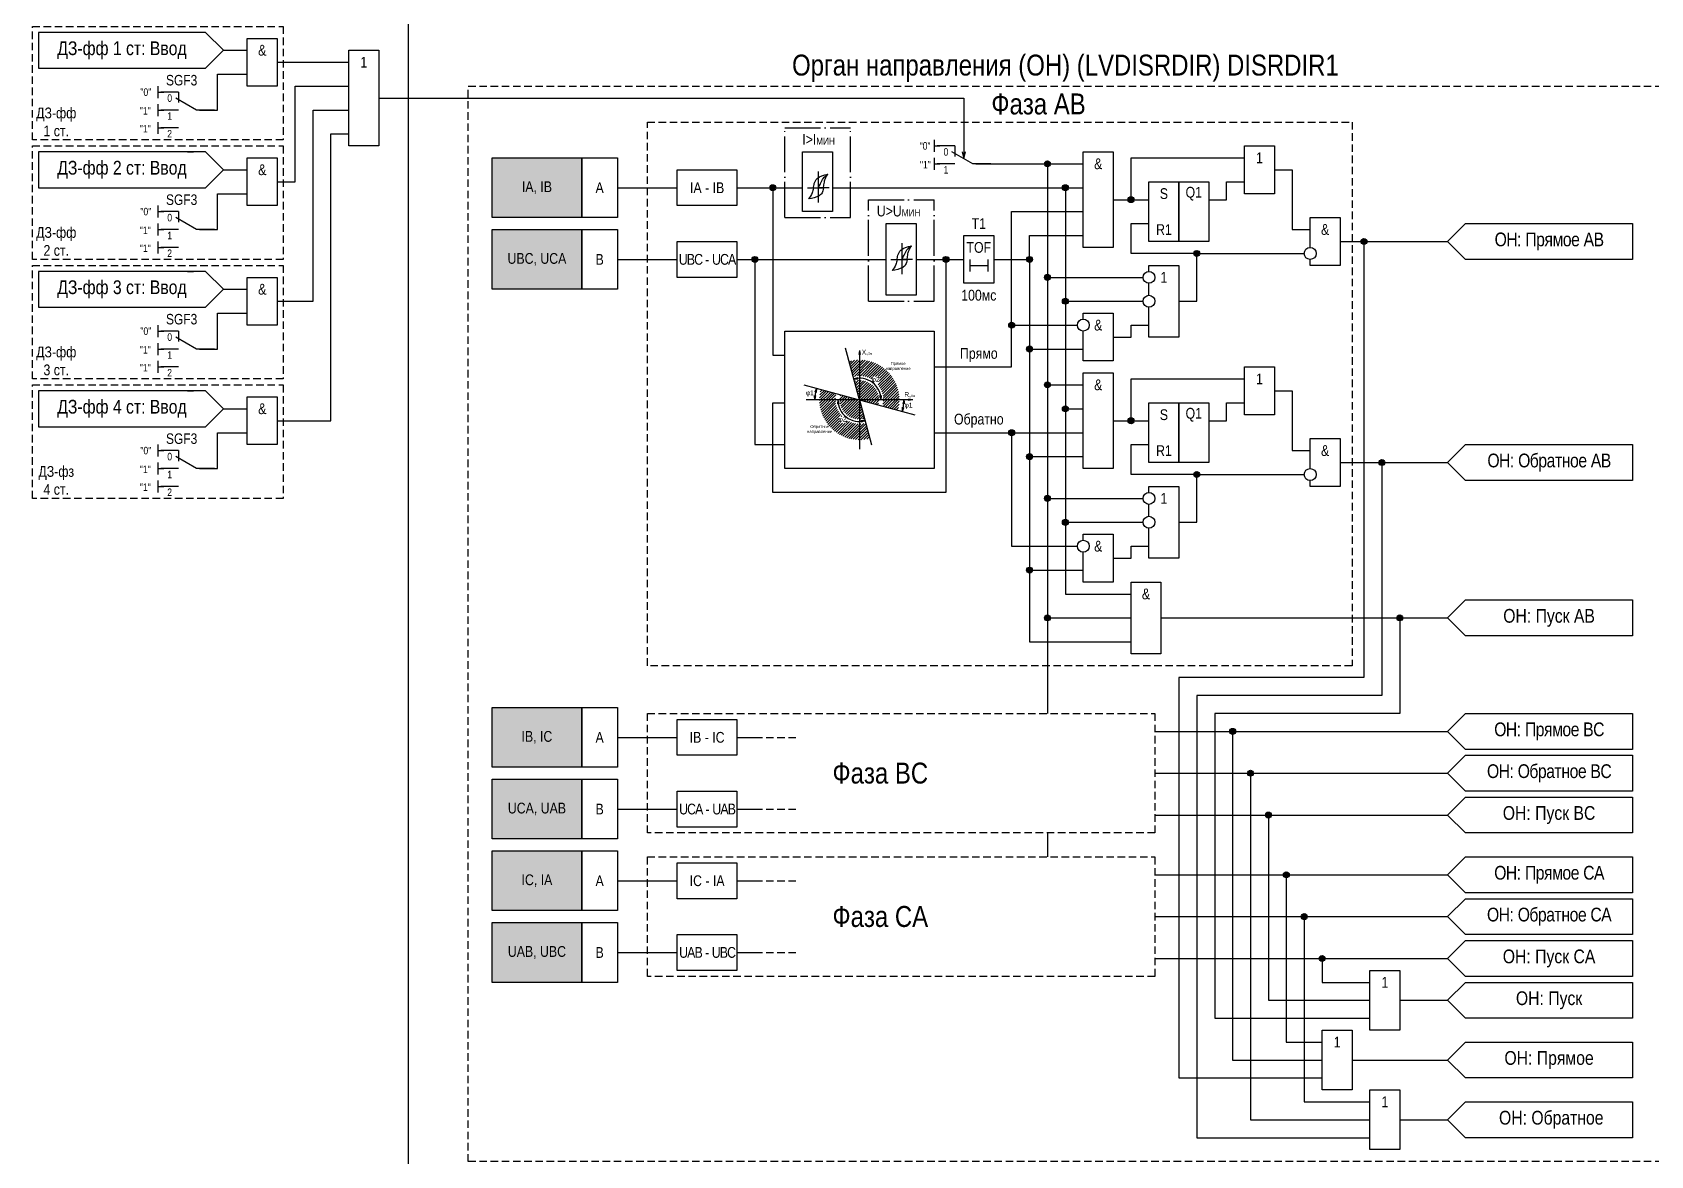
# Model space of a CAD drawing. Header units: millimetres. Extents: x -63 to 558, y -5 to 1115.
# Drawn here: x -63 to 208, y 161 to 349 of the extents above; entities that cross this region are included whole.
import ezdxf
from ezdxf.enums import TextEntityAlignment as Align

# ---------------------------------------------------------------- set-up
doc = ezdxf.new("R2010")
doc.units = ezdxf.units.MM
doc.linetypes.add('ACAD_ISO04W100', pattern=[30, 24, -3, 0, -3])
doc.linetypes.add('штриховая2', pattern=[0.375, 0.25, -0.125])
doc.layers.add('TEXT', color=7, linetype='Continuous', lineweight=25)
doc.layers.add('Основная', color=7, linetype='Continuous')
doc.styles.add('1.8_Gost_RD', font='ARIALN.TTF', dxfattribs={"height": 1.8})
doc.styles.add('2.5_Gost_RD', font='ARIALN.TTF', dxfattribs={"height": 2.5})
doc.styles.add('3.5_Gost_RD', font='ARIALN.TTF', dxfattribs={"height": 3.5})
doc.styles.add('5.0_Gost_RD', font='ARIALN.TTF', dxfattribs={"height": 5})
doc.styles.add('Вывод', font='ARIALN.TTF', dxfattribs={"height": 2.5})
doc.styles.add('Компонент', font='ARIALN.TTF', dxfattribs={"height": 3.5})

# ---------------------------------------------------------------- blocks, each defined once
blk = doc.blocks.new('*U1033')
at = {"layer": 'Основная', "linetype": 'ACAD_ISO04W100', "ltscale": 0.25}
for p, q in [((0, 0), (11, 0)), ((0, -15), (0, 0)), ((11, -15), (11, 0)), ((0, -15), (11, -15))]:
    blk.add_line(p, q, dxfattribs=at)
at = {"layer": 'Основная', "style": 'Компонент'}
blk.add_attdef('ОУ', text='', height=3.5, dxfattribs=at).set_placement((11, 0), align=Align.MIDDLE_CENTER)
blk = doc.blocks.new('*U1028')
at = {"layer": 'Основная', "linetype": 'ACAD_ISO04W100', "ltscale": 0.25}
for p, q in [((0, 0), (11, 0)), ((0, -17), (0, 0)), ((11, -17), (11, 0)), ((0, -17), (11, -17))]:
    blk.add_line(p, q, dxfattribs=at)
at = {"layer": 'Основная', "style": 'Компонент'}
blk.add_attdef('ОУ', text='', height=3.5, dxfattribs=at).set_placement((11, 0), align=Align.MIDDLE_CENTER)
blk = doc.blocks.new('Точка')
at = {"ltscale": 100}
h = blk.add_hatch(color=256, dxfattribs=at)
h.dxf.hatch_style = 1
edge = h.paths.add_edge_path()
edge.add_arc((0, 0), 0.5, 0, 360)
blk.add_circle((0, 0), 0.5, dxfattribs=at)
blk = doc.blocks.new('*U958')
at = {"layer": 'Основная', "ltscale": 0.35}
blk.add_line((5.999999880230688, 5.999999282936699), (5.999999880230689, 2.499999282936699), dxfattribs=at)
at = {"layer": 'Основная', "color": 0}
blk.add_line((0, -1.058791184067875e-22), (7.000000699731331, 3.999997848810004), dxfattribs=at)
blk = doc.blocks.new('*U1023')
at = {"layer": 'Основная', "color": 0}
for p, q in [((-3.000000000000001, 6.000000000000004), (-9.000000000000004, 6.000000000000003)), ((-3.000000119769313, 7.170633009361134e-07), (-9.000000000000004, -7.347880794884125e-16)), ((8.999999999999833, -7.170632718188228e-07), (2.99999988023069, 7.170633014259721e-07))]:
    blk.add_line(p, q, dxfattribs=at)
at = {"layer": 'Основная', "ltscale": 0.25, "xscale": -1}
blk.add_blockref('*U958', (3.000000000000002, 2.449293598294709e-16), dxfattribs=at)
at = {"layer": 'Основная'}
for tag, height, style, p in [('ОУ', 3.5, 'Компонент', (-2, 10)), ('В1', 2.5, 'Вывод', (-13, 6)), ('В2', 2.5, 'Вывод', (-5.999999999999996, 4)), ('В3', 2.5, 'Вывод', (-6.000000000000004, -1.999999999999999))]:
    blk.add_attdef(tag, text='', height=height, dxfattribs=dict(at, style=style)).set_placement(p, align=Align.MIDDLE_CENTER)
blk = doc.blocks.new('*U985')
at = {"layer": 'Основная', "color": 0}
for p, q in [((-3.000000000000001, 6.000000000000004), (-9.000000000000004, 6.000000000000003)), ((-3.000000119769313, 7.170633009361134e-07), (-9.000000000000004, -7.347880794884125e-16)), ((8.999999999999833, -7.170632718188228e-07), (2.99999988023069, 7.170633014259721e-07))]:
    blk.add_line(p, q, dxfattribs=at)
at = {"layer": 'Основная', "ltscale": 0.25, "xscale": -1}
blk.add_blockref('*U958', (3.000000000000002, 2.449293598294709e-16), dxfattribs=at)
at = {"layer": 'Основная'}
for tag, height, style, p in [('ОУ', 3.5, 'Компонент', (-2, 10)), ('В1', 2.5, 'Вывод', (-14, 6)), ('В2', 2.5, 'Вывод', (-5.999999999999996, 4)), ('В3', 2.5, 'Вывод', (-6.000000000000004, -1.999999999999999))]:
    blk.add_attdef(tag, text='', height=height, dxfattribs=dict(at, style=style)).set_placement(p, align=Align.MIDDLE_CENTER)

msp = doc.modelspace()

# ---------------------------------------------------------------- hatches: boundary and pattern name
at = {"ltscale": 100, "true_color": 0xf7941d}
h = msp.add_hatch(color=30, dxfattribs=at)
h.dxf.hatch_style = 1
h.paths.add_polyline_path([(14, 328), (29, 328), (29, 318), (14, 318)])
h = msp.add_hatch(color=30, dxfattribs=at)
h.dxf.hatch_style = 1
h.paths.add_polyline_path([(14, 316), (29, 316), (29, 306), (14, 306)])
at = {"ltscale": 100}
h = msp.add_hatch(color=256, dxfattribs=at)
h.dxf.hatch_style = 1
h.paths.add_polyline_path([(75.50000000000159, 295.7509131832251), (75.38108689748015, 295.0589225456233, -0.3051730367462377), (75.50265273823902, 295.1415105686594)])
h.paths.add_polyline_path([(75.50000000000159, 295.7509131832251), (75.50265273823902, 295.1415105686594, -0.3051730367462377), (75.62493297209971, 295.0599840110485)])
h = msp.add_hatch(dxfattribs=at)
h.set_pattern_fill('ANSI31', color=256, scale=0.1)
h.set_pattern_definition([(45, (-1305.529502519096, -860.2334056365223), (-0.2245064030267289, 0.2245064030267289), [])])
edge = h.paths.add_edge_path(flags=17)
edge.add_arc((75.49999999999773, 287.5000000000082), 3.26659436346953, 345.0000000001279, 464.9999999997444)
edge.add_line((74.65454316612136, 290.6552878596974), (75.43100030141522, 287.7575103808263))
edge.add_arc((75.50008852501833, 287.500088525027), 0.2665317888803972, -15.023306941471787, 105.02330694187481, ccw=False)
edge.add_line((75.75751038081808, 287.4310003014257), (78.65528785968513, 286.6545431661248))
edge = h.paths.add_edge_path(flags=17)
edge.add_arc((75.49999999999613, 287.500000000007), 3.266594363468244, 164.9999999998576, 285.0000000000137)
edge.add_line((76.34545683388706, 284.3447121403228), (75.56899969858091, 287.2424896191899))
edge.add_arc((75.49937210624944, 287.4993721062583), 0.2661514865191186, 164.8344511644594, 285.16554883520587, ccw=False)
edge.add_line((75.24248961918192, 287.5689996985911), (72.34471214031396, 288.345456833905))
edge = h.paths.add_edge_path()
edge.add_line((73.26951021754735, 283.6081351022915), (72.1394723691933, 283.6081351022915))
edge.add_line((72.1394723691933, 283.6081351022915), (72.13776932513201, 283.6072994547205))
edge.add_line((72.13776932513201, 283.6072994547205), (72.13812806825968, 283.6081351022915))
edge.add_line((72.13812806825968, 283.6081351022915), (72.13188872606543, 283.6081351022915))
edge.add_line((72.13188872606543, 283.6081351022915), (72.13188872606543, 284.7120255435516))
edge.add_line((72.13188872606543, 284.7120255435516), (72.61202773990271, 284.7120255435514))
edge.add_arc((75.49677680764921, 287.4991667055351), 4.011225877545223, 164.9765869823034, 224.0140907456709, ccw=False)
edge.add_line((71.622654697504, 288.5389315425887), (69.04386656941074, 289.2299157389727))
edge.add_arc((75.49999999999773, 287.5000000000132), 6.683881158237549, 164.9999999999486, 284.9999999999649)
edge.add_line((77.22991573894751, 281.0438665694237), (76.53893154257776, 283.6226546975151))
edge.add_arc((75.49781195229662, 287.4867516659547), 4.00189647326998, 236.1644269342058, 285.0793516209533, ccw=False)
edge.add_line((73.26951021754712, 284.162620687536), (73.26951021754735, 283.6081351022915))
edge = h.paths.add_edge_path()
edge.add_line((78.85562356353694, 291.3798860097602), (78.85623614703695, 291.3798860097602))
edge.add_line((78.85623614703695, 291.3798860097602), (78.85623614703718, 290.2308183716934))
edge.add_line((78.85623614703718, 290.2308183716934), (78.44207687965309, 290.2308183716937))
edge.add_arc((75.49388765825938, 287.4984835386122), 4.019635969240561, -14.956571282870414, 42.823863103864426, ccw=False)
edge.add_line((79.37734530249168, 286.4610684574291), (81.95613343061018, 285.7700842610586))
edge.add_arc((75.50000000002319, 287.5000000000182), 6.683881158237549, 344.9999999999486, 464.9999999999649)
edge.add_line((73.77008426107341, 293.9561334306077), (74.46106845741838, 291.3773453025019))
edge.add_arc((75.4983413495761, 287.489347584127), 4.023985749340271, 57.36155116227468, 104.93793150374981, ccw=False)
edge.add_line((77.6686217226902, 290.8779084014902), (77.6686217226902, 291.3798860097597))
edge.add_line((77.6686217226902, 291.3798860097597), (78.85283049966097, 291.37988600976))
edge.add_line((78.85283049966097, 291.37988600976), (78.85612637585405, 291.3812831080425))
edge.add_line((78.85612637585405, 291.3812831080425), (78.85562356353694, 291.3798860097602))
h = msp.add_hatch(color=256, dxfattribs=at)
h.dxf.hatch_style = 1
h.paths.add_polyline_path([(74.56314293479272, 290.9963981667886), (75.26526239847749, 290.9919679077545, -0.3051730367462377), (75.16394880380994, 291.0984319426391)])
h.paths.add_polyline_path([(74.56314293479272, 290.9963981667886), (75.16394880380994, 291.0984319426391, -0.3051730367462377), (75.2244346515588, 291.2323740846671)])
h = msp.add_hatch(color=256, dxfattribs=at)
h.dxf.hatch_style = 1
h.paths.add_polyline_path([(68.05178778401387, 287.5000000000095), (67.95918857269658, 288.1960005420663, 0.3051730367462377), (68.0775367350002, 288.1088641680951)])
h.paths.add_polyline_path([(68.05178778401387, 287.5000000000095), (68.0775367350002, 288.1088641680951, 0.3051730367462377), (68.20281919359695, 288.1856973689703)])
h = msp.add_hatch(color=256, dxfattribs=at)
h.dxf.hatch_style = 1
h.paths.add_polyline_path([(68.30658251551972, 289.4273756449438), (68.27813513958313, 288.7258187226053, 0.3051730367462377), (68.17653129264431, 288.8320057909173)])
h.paths.add_polyline_path([(68.30658251551972, 289.4273756449438), (68.17653129264431, 288.8320057909173, 0.3051730367462377), (68.03990412714188, 288.7778573575551)])
h = msp.add_hatch(color=256, dxfattribs=at)
h.dxf.hatch_style = 1
h.paths.add_polyline_path([(71.88026226070338, 287.5000000000177), (71.81574705263961, 286.8008368170565, -0.3051730367462377), (71.93049273554175, 286.8926652627788)])
h.paths.add_polyline_path([(71.88026226070338, 287.5000000000177), (71.93049273554175, 286.8926652627788, -0.3051730367462377), (72.0587656878015, 286.8209360155538)])
h = msp.add_hatch(color=256, dxfattribs=at)
h.dxf.hatch_style = 1
h.paths.add_polyline_path([(79.11973773929799, 287.5000000000127), (79.18498052908399, 288.1990956636098, -0.3051730367462377), (79.07013934277825, 288.1073866830393)])
h.paths.add_polyline_path([(79.11973773929799, 287.5000000000127), (79.07013934277825, 288.1073866830393, -0.3051730367462377), (78.94194110835792, 288.1792493846324)])
h = msp.add_hatch(color=256, dxfattribs=at)
h.dxf.hatch_style = 1
h.paths.add_polyline_path([(82.94733417615089, 287.5000000000093), (82.79286884143107, 286.815068011525, -0.3051730367462377), (82.91853471510262, 286.8912724955392)])
h.paths.add_polyline_path([(82.94733417615089, 287.5000000000093), (82.91853471510262, 286.8912724955392, -0.3051730367462377), (83.036444777817, 286.8035442087701)])
h = msp.add_hatch(color=256, dxfattribs=at)
h.dxf.hatch_style = 1
h.paths.add_polyline_path([(84.43524874045147, 287.5000000000066), (83.74334636394951, 287.6194255829876, -0.3051730367462377), (83.82584432831754, 287.4977986079182)])
h.paths.add_polyline_path([(84.43524874045147, 287.5000000000066), (83.82584432831754, 287.4977986079182, -0.3051730367462377), (83.74422722793997, 287.3755787890889)])
h = msp.add_hatch(color=256, dxfattribs=at)
h.dxf.hatch_style = 1
h.paths.add_polyline_path([(82.69357241774946, 285.5724880799783), (82.96350199709332, 286.2206619692047, -0.3051730367462377), (82.8266052254096, 286.1671988128066)])
h.paths.add_polyline_path([(82.69357241774946, 285.5724880799783), (82.8266052254096, 286.1671988128066, -0.3051730367462377), (82.72553472509821, 286.2738936540857)])
h = msp.add_hatch(color=256, dxfattribs=at)
h.dxf.hatch_style = 1
h.paths.add_polyline_path([(76.43685706520569, 284.0036018332275), (75.7347349279271, 283.9996177621556, -0.3051730367462377), (75.83731708405844, 283.8943754872241)])
h.paths.add_polyline_path([(76.43685706520569, 284.0036018332275), (75.83731708405844, 283.8943754872241, -0.3051730367462377), (75.77844070647257, 283.7597181170167)])
at = {"ltscale": 100, "true_color": 0xf7941d}
h = msp.add_hatch(color=30, dxfattribs=at)
h.dxf.hatch_style = 1
h.paths.add_polyline_path([(14, 236), (29, 236), (29, 226), (14, 226)])
h = msp.add_hatch(color=30, dxfattribs=at)
h.dxf.hatch_style = 1
h.paths.add_polyline_path([(14, 224), (29, 224), (29, 214), (14, 214)])
h = msp.add_hatch(color=30, dxfattribs=at)
h.dxf.hatch_style = 1
h.paths.add_polyline_path([(14, 212), (29, 212), (29, 202), (14, 202)])
h = msp.add_hatch(color=30, dxfattribs=at)
h.dxf.hatch_style = 1
h.paths.add_polyline_path([(14, 200), (29, 200), (29, 190), (14, 190)])

# ---------------------------------------------------------------- linework, layer by layer
at = {"color": 6, "ltscale": 100}
for p, q in [((-42.00000145059312, 340.0000018630672), (-42.00000145059312, 338.0000018630672)), ((-42.00000145059312, 339.0000018630672), (-41.00000145059312, 339.0000018630672)), ((-42.00000145059312, 337.0000018630672), (-42.00000145059312, 335.0000018630672)), ((-42.00000145059312, 336.0000018630672), (-41.00000145059312, 336.0000018630672)), ((-42.00000145059312, 334.0000018630672), (-42.00000145059312, 332.0000018630672)), ((-42.00000145059312, 333.0000018630672), (-41.00000145059312, 333.0000018630672)), ((-38.5, 333), (-41.5, 333)), ((-37.00000145059312, 329.0000018630672), (-36.00000145059312, 329.0000018630672)), ((-42.00000145059312, 320.0000018630672), (-42.00000145059312, 318.0000018630672)), ((-42.00000145059312, 319.0000018630672), (-41.00000145059312, 319.0000018630672)), ((-42.00000145059312, 317.0000018630672), (-42.00000145059312, 315.0000018630672)), ((-42.00000145059312, 316.0000018630672), (-41.00000145059312, 316.0000018630672)), ((-42.00000145059312, 314.0000018630672), (-42.00000145059312, 312.0000018630672)), ((-42.00000145059312, 313.0000018630672), (-41.00000145059312, 313.0000018630672)), ((-38.5, 313), (-41.5, 313)), ((-37.00000145059312, 309.0000018630672), (-36.00000145059312, 309.0000018630672)), ((-42.00000145059312, 300.0000018630672), (-42.00000145059312, 298.0000018630672)), ((-42.00000145059312, 299.0000018630672), (-41.00000145059312, 299.0000018630672)), ((-42.00000145059312, 297.0000018630672), (-42.00000145059312, 295.0000018630672)), ((-42.00000145059312, 296.0000018630672), (-41.00000145059312, 296.0000018630672)), ((-42.00000145059312, 294.0000018630672), (-42.00000145059312, 292.0000018630672)), ((-42.00000145059312, 293.0000018630672), (-41.00000145059312, 293.0000018630672)), ((-38.5, 293), (-41.5, 293)), ((-37.00000145059312, 289.0000018630672), (-36.00000145059312, 289.0000018630672)), ((-37.00000145059312, 289.0000018630672), (-36.00000145059312, 289.0000018630672)), ((-42.00000145059312, 280.0000018630672), (-42.00000145059312, 278.0000018630672)), ((-42.00000145059312, 279.0000018630672), (-41.00000145059312, 279.0000018630672)), ((-42.00000145059312, 277.0000018630672), (-42.00000145059312, 275.0000018630672)), ((-42.00000145059312, 276.0000018630672), (-41.00000145059312, 276.0000018630672)), ((-42.00000145059312, 274.0000018630672), (-42.00000145059312, 272.0000018630672)), ((-42.00000145059312, 273.0000018630672), (-41.00000145059312, 273.0000018630672)), ((-38.5, 273), (-41.5, 273))]:
    msp.add_line(p, q, dxfattribs=at)
at = {"ltscale": 100}
for p, q in [((88, 331), (88, 329)), ((88, 330), (89, 330)), ((88, 328), (88, 326)), ((88, 327), (89, 327)), ((75.49999999999773, 287.5000000000084), (73.1833090155726, 296.146008459323)), ((75.50000000000159, 295.7509131832251), (75.38108689748015, 295.0589225456233)), ((75.5, 295.7509131832153), (75.5, 279.2490868167847)), ((75.50000000000159, 295.7509131832251), (75.62493297209971, 295.0599840110485)), ((74.56314293479272, 290.9963981667886), (75.2244346515588, 291.2323740846671)), ((74.56314293479272, 290.9963981667886), (75.26526239847749, 290.9919679077545)), ((84.43524874045079, 287.5000000000084), (66.56475125954466, 287.5000000000084)), ((68.05178778401387, 287.5000000000095), (67.95918857269658, 288.1960005420663)), ((68.30658251551972, 289.4273756449438), (68.03990412714188, 288.7778573575551)), ((68.05178778401387, 287.5000000000095), (68.20281919359695, 288.1856973689703)), ((68.30658251551972, 289.4273756449438), (68.27813513958313, 288.7258187226053)), ((71.88026226070338, 287.5000000000177), (71.81574705263961, 286.8008368170565)), ((71.88026226070338, 287.5000000000177), (72.0587656878015, 286.8209360155538)), ((75.49999999999773, 287.5000000000084), (77.52380485599633, 279.9470574528198)), ((79.11973773929799, 287.5000000000127), (78.94194110835792, 288.1792493846324)), ((79.11973773929799, 287.5000000000127), (79.18498052908399, 288.1990956636098)), ((82.94733417615089, 287.5000000000093), (82.79286884143107, 286.815068011525)), ((82.94733417615089, 287.5000000000093), (83.036444777817, 286.8035442087701)), ((84.43524874045147, 287.5000000000066), (83.74334636394951, 287.6194255829876)), ((84.43524874045147, 287.5000000000066), (83.74422722793997, 287.3755787890889)), ((82.69357241774946, 285.5724880799783), (82.72553472509821, 286.2738936540857)), ((82.69357241774946, 285.5724880799783), (82.96350199709332, 286.2206619692047)), ((76.43685706520569, 284.0036018332275), (75.7347349279271, 283.9996177621556)), ((76.43685706520569, 284.0036018332275), (75.77844070647257, 283.7597181170167))]:
    msp.add_line(p, q, dxfattribs=at)
for p, q in [((68.60002814203654, 325.720008802964), (68.60002814203654, 320.5200088029633)), ((82.60002814203654, 313.720008802964), (82.60002814203654, 308.5200088029633))]:
    msp.add_line(p, q)
at = {"color": 7, "ltscale": 100}
for p, q in [((66.78654570004437, 323.0009355700022), (68.6014295652858, 323.0009355700022)), ((67.81076923245928, 323), (69.49101094020625, 323)), ((70.41631246631187, 323.0028063690206), (68.60142956528762, 323.0009355700022)), ((80.78654570004437, 311.0009355700022), (82.6014295652858, 311.0009355700022)), ((81.8107692324611, 311), (83.49101094020443, 311)), ((84.41631246631187, 311.0028063690206), (82.60142956528762, 311.0009355700022))]:
    msp.add_line(p, q, dxfattribs=at)
at = {"color": 6, "linetype": 'штриховая2', "ltscale": 5}
for p, q in [((58, 231), (65, 231)), ((58, 219), (65, 219)), ((58, 207), (65, 207)), ((58, 195), (65, 195))]:
    msp.add_line(p, q, dxfattribs=at)
at = {"color": 3, "ltscale": 100}
msp.add_lwpolyline([(0, 1100), (370, 1100), (370, 0), (0, 0)], close=True, dxfattribs=at)
at = {"color": 6, "linetype": 'штриховая2', "ltscale": 5}
for points in [[(-63, 350), (-21, 350), (-21, 331), (-63, 331)], [(-63, 330), (-21, 330), (-21, 311), (-63, 311)], [(-63, 310), (-21, 310), (-21, 291), (-63, 291)], [(-63, 290), (-21, 290), (-21, 271), (-63, 271)]]:
    msp.add_lwpolyline(points, close=True, dxfattribs=at)
at = {"color": 6, "ltscale": 100}
for points in [[(-31, 346), (-34, 349), (-62, 349), (-62, 343), (-34, 343), (-31, 346)], [(-31, 346), (-27, 346)], [(-35, 336), (-32, 336), (-32, 342), (-27, 342)], [(-22, 344), (-10, 344)], [(-22, 324), (-19, 324), (-19, 340), (-10, 340)], [(-5, 338), (93, 338), (93, 327.8571423104922)], [(-22, 304), (-16, 304), (-16, 336), (-10, 336)], [(-22, 284), (-13, 284), (-13, 332), (-10, 332)], [(-31, 326), (-34, 329), (-62, 329), (-62, 323), (-34, 323), (-31, 326)], [(92.72413783548427, 329), (93, 327.8571423104922), (93.27586216451573, 329)], [(-31, 326), (-27, 326)], [(-35, 316), (-32, 316), (-32, 322), (-27, 322)], [(-31, 306), (-34, 309), (-62, 309), (-62, 303), (-34, 303), (-31, 306)], [(-31, 306), (-27, 306)], [(-35, 296), (-32, 296), (-32, 302), (-27, 302)], [(-31, 286), (-34, 289), (-62, 289), (-62, 283), (-34, 283), (-31, 286)], [(-31, 286), (-27, 286)], [(-35, 276), (-32, 276), (-32, 282), (-27, 282)], [(55, 231), (58, 231)], [(55, 219), (58, 219)], [(55, 207), (58, 207)], [(55, 195), (58, 195)]]:
    msp.add_lwpolyline(points, dxfattribs=at)
for points in [[(-27, 348), (-22, 348), (-22, 340), (-27, 340)], [(-10, 346), (-5, 346), (-5, 330), (-10, 330)], [(-27, 328), (-22, 328), (-22, 320), (-27, 320)], [(45, 326), (55, 326), (55, 320), (45, 320)], [(45, 314), (55, 314), (55, 308), (45, 308)], [(-27, 308), (-22, 308), (-22, 300), (-27, 300)], [(-27, 288), (-22, 288), (-22, 280), (-27, 280)], [(45, 234), (55, 234), (55, 228), (45, 228)], [(45, 222), (55, 222), (55, 216), (45, 216)], [(45, 210), (55, 210), (55, 204), (45, 204)], [(45, 198), (55, 198), (55, 192), (45, 192)]]:
    msp.add_lwpolyline(points, close=True, dxfattribs=at)
at = {"color": 7, "linetype": 'штриховая2', "ltscale": 5}
msp.add_lwpolyline([(10, 340), (210, 340), (210, 160), (10, 160)], close=True, dxfattribs=at)
at = {"color": 251, "linetype": 'штриховая2', "ltscale": 5, "true_color": 0x58595b}
for points in [[(40, 334), (158, 334), (158, 243), (40, 243)], [(40, 235), (125, 235), (125, 215), (40, 215)], [(40, 211), (125, 211), (125, 191), (40, 191)]]:
    msp.add_lwpolyline(points, close=True, dxfattribs=at)
at = {"ltscale": 100}
for points in [[(14, 328), (29, 328), (29, 318), (14, 318)], [(29, 328), (35, 328), (35, 318), (29, 318)], [(66.00000491996798, 329), (71.00000491996798, 329), (71.00000491996798, 319), (66.00000491996798, 319)], [(113, 329), (118, 329), (118, 313), (113, 313)], [(140, 330), (145, 330), (145, 322), (140, 322)], [(124, 324), (129, 324), (129, 314), (124, 314)], [(129, 324), (134, 324), (134, 314), (129, 314)], [(14, 316), (29, 316), (29, 306), (14, 306)], [(29, 316), (35, 316), (35, 306), (29, 306)], [(80, 317), (85, 317), (85, 305), (80, 305)], [(93, 315), (98, 315), (98, 307), (93, 307)], [(177, 317), (205, 317), (205, 311), (177, 311), (174, 314)], [(63, 299), (88, 299), (88, 276), (63, 276)], [(140, 293), (145, 293), (145, 285), (140, 285)], [(113, 292), (118, 292), (118, 276), (113, 276)], [(124, 287), (129, 287), (129, 277), (124, 277)], [(129, 287), (134, 287), (134, 277), (129, 277)], [(177, 280), (205, 280), (205, 274), (177, 274), (174, 277)], [(177, 254), (205, 254), (205, 248), (177, 248), (174, 251)], [(14, 236), (29, 236), (29, 226), (14, 226)], [(29, 236), (35, 236), (35, 226), (29, 226)], [(177, 235), (205, 235), (205, 229), (177, 229), (174, 232)], [(177, 228), (205, 228), (205, 222), (177, 222), (174, 225)], [(14, 224), (29, 224), (29, 214), (14, 214)], [(29, 224), (35, 224), (35, 214), (29, 214)], [(177, 221), (205, 221), (205, 215), (177, 215), (174, 218)], [(14, 212), (29, 212), (29, 202), (14, 202)], [(29, 212), (35, 212), (35, 202), (29, 202)], [(177, 211), (205, 211), (205, 205), (177, 205), (174, 208)], [(177, 204), (205, 204), (205, 198), (177, 198), (174, 201)], [(14, 200), (29, 200), (29, 190), (14, 190)], [(29, 200), (35, 200), (35, 190), (29, 190)], [(177, 197), (205, 197), (205, 191), (177, 191), (174, 194)], [(161, 192), (166, 192), (166, 182), (161, 182)], [(177, 190), (205, 190), (205, 184), (177, 184), (174, 187)], [(153, 182), (158, 182), (158, 172), (153, 172)], [(177, 180), (205, 180), (205, 174), (177, 174), (174, 177)], [(161, 172), (166, 172), (166, 162), (161, 162)], [(177, 170), (205, 170), (205, 164), (177, 164), (174, 167)]]:
    msp.add_lwpolyline(points, close=True, dxfattribs=at)
for points in [[(118, 321), (121, 321), (121, 328), (140, 328)], [(95, 327), (113, 327)], [(95, 327), (107, 327), (107, 235)], [(95, 327), (107, 327), (107, 290), (113, 290)], [(95, 327), (107, 327), (107, 251), (121, 251)], [(95, 327), (107, 327), (107, 308), (123, 308)], [(95, 327), (107, 327), (107, 271), (123, 271)], [(145, 326), (148, 326), (148, 316), (151, 316)], [(35, 323), (45, 323)], [(55, 323), (66, 323)], [(55, 323), (61, 323), (61, 295), (63, 295)], [(71, 323), (113, 323)], [(71, 323), (110, 323), (110, 304), (123, 304)], [(71, 323), (110, 323), (110, 286), (113, 286)], [(71, 323), (110, 323), (110, 255), (121, 255)], [(71, 323), (110, 323), (110, 267), (123, 267)], [(134, 321), (137, 321), (137, 324), (140, 324)], [(118, 321), (124, 321)], [(88, 293), (101, 293), (101, 319), (113, 319)], [(151, 313), (151, 318), (156, 318), (156, 310), (151, 310), (151, 311)], [(98, 311), (104, 311), (104, 315), (113, 315)], [(129, 304), (132, 304), (132, 312), (121, 312), (121, 317), (124, 317)], [(156, 314), (160, 314), (160, 241), (129, 241), (129, 174), (153, 174)], [(129, 304), (132, 304), (132, 312), (150, 312)], [(156, 314), (174, 314)], [(35, 311), (45, 311)], [(55, 311), (80, 311)], [(55, 311), (58, 311), (58, 280), (63, 280)], [(85, 311), (90, 311), (90, 272), (61, 272), (61, 287), (63, 287)], [(85, 311), (93, 311)], [(94, 311), (94, 309)], [(94, 310), (97, 310)], [(97, 311), (97, 309)], [(98, 311), (104, 311), (104, 296), (113, 296)], [(98, 311), (104, 311), (104, 278), (113, 278)], [(98, 311), (104, 311), (104, 259), (113, 259)], [(98, 311), (104, 311), (104, 247), (121, 247)], [(124, 309), (124, 310), (129, 310), (129, 298), (124, 298), (124, 303)], [(124, 305), (124, 307)], [(113, 301), (113, 302), (118, 302), (118, 294), (113, 294), (113, 299)], [(88, 293), (101, 293), (101, 300), (112, 300)], [(118, 298), (121, 298), (121, 300), (124, 300)], [(66.19431998144614, 289.9934494460022), (84.80568001854886, 285.006550554016)], [(118, 284), (121, 284), (121, 291), (140, 291)], [(145, 289), (148, 289), (148, 279), (151, 279)], [(134, 284), (137, 284), (137, 287), (140, 287)], [(88, 282), (101, 282), (101, 263), (112, 263)], [(88, 282), (113, 282)], [(118, 284), (124, 284)], [(129, 267), (132, 267), (132, 275), (121, 275), (121, 280), (124, 280)], [(151, 276), (151, 281), (156, 281), (156, 273), (151, 273), (151, 274)], [(156, 277), (163, 277), (163, 238), (132, 238), (132, 164), (161, 164)], [(156, 277), (174, 277)], [(129, 267), (132, 267), (132, 275), (150, 275)], [(124, 272), (124, 273), (129, 273), (129, 261), (124, 261), (124, 266)], [(124, 268), (124, 270)], [(113, 264), (113, 265), (118, 265), (118, 257), (113, 257), (113, 262)], [(118, 261), (121, 261), (121, 263), (124, 263)], [(126, 251), (174, 251)], [(126, 251), (166, 251), (166, 235), (135, 235), (135, 184), (161, 184)], [(35, 231), (45, 231)], [(125, 232), (138, 232), (138, 177), (153, 177)], [(125, 232), (174, 232)], [(125, 225), (141, 225), (141, 167), (161, 167)], [(125, 225), (174, 225)], [(35, 219), (45, 219)], [(125, 218), (144, 218), (144, 187), (161, 187)], [(125, 218), (174, 218)], [(107, 215), (107, 211)], [(35, 207), (45, 207)], [(125, 208), (147, 208), (147, 180), (153, 180)], [(125, 208), (174, 208)], [(125, 201), (150, 201), (150, 170), (161, 170)], [(125, 201), (174, 201)], [(35, 195), (45, 195)], [(125, 194), (153, 194), (153, 190), (161, 190)], [(125, 194), (174, 194)], [(166, 187), (174, 187)], [(158, 177), (174, 177)], [(166, 167), (174, 167)]]:
    msp.add_lwpolyline(points, dxfattribs=at)
at = {"color": 7, "ltscale": 100}
msp.add_lwpolyline([(121, 257), (126, 257), (126, 245), (121, 245)], close=True, dxfattribs=at)
at = {"ltscale": 100}
for centre in [(151, 312), (124, 308), (124, 304), (113, 300), (151, 275), (124, 271), (124, 267), (113, 263)]:
    msp.add_circle(centre, 1, dxfattribs=at)
for centre, radius, start, end in [((75.50322562533529, 295.0099035789774), 0.1316082365695857, 22.36630400229863, 158.1325115315877), ((75.5, 287.5000000000084), 3.619737739297439, 0, 105.0000000000215), ((75.29369923466538, 291.1204672240199), 0.1316082365695857, 121.7553740312331, 257.5215815605025), ((68.08309749539967, 288.2403548745235), 0.1316082365695857, 199.6952926468474, 335.461500176416), ((68.14844534496774, 288.7034293254335), 0.1316082365695857, 9.794886291470055, 145.5610938210104), ((75.4991208906556, 287.4960087576083), 7.447334176153163, 164.9692935283848, 179.9692935283812), ((75.5, 287.5000000000084), 3.619737739297439, 180, 284.9999999999675), ((79.05942804042638, 288.2385583108219), 0.1316082365695857, 206.785236128167, 342.5514436577317), ((75.49999999999773, 287.5000000000084), 7.447334176153163, 345.0000000000055, 0), ((83.69423695042906, 287.497323193835), 0.1316082365695857, 292.3238686899507, 68.09007621950414), ((71.94134054194478, 286.7615048532452), 0.1316082365695857, 26.84486365472595, 162.6110711840244), ((82.85533507810032, 286.2956329340425), 0.1316082365695857, 189.5077933519784, 325.2740008815375), ((82.91231516454081, 286.7598113030754), 0.1316082365695857, 19.4081997073607, 155.1744072369089), ((75.70784003517792, 283.8707868936608), 0.1316082365695856, 302.4420077732526, 78.20821530277058)]:
    msp.add_arc(centre, radius, start, end, dxfattribs=at)
for points in [[(67.80002814203544, 322.9200088029629), (67.95271326208785, 323.7080886808817), (68.44147298064672, 324.5438591056936), (70.20002814203508, 325.2569652813927)], [(68.6014295652858, 323.0009355700022), (69.00002814203617, 323.720008802964), (69.4669319696859, 324.5973421855415), (70.20002814203508, 325.2569652813927)], [(69.47947420451419, 322.9200088029629), (69.60002814203654, 323.7080886808817), (69.81181510959868, 324.5438591056936), (70.20002814203508, 325.2569652813927)], [(67.80002814203544, 322.9200088029629), (67.60002814203654, 322.1319289250441), (67.00002814203617, 321.1200088029618)], [(69.47947420451419, 322.9200088029629), (69.2473430219834, 322.1319289250441), (68.75858330342453, 321.6695612400727), (67.00002814203617, 321.1200088029618)], [(81.80002814203544, 310.9200088029629), (81.95271326208785, 311.7080886808817), (82.44147298064672, 312.5438591056936), (84.20002814203508, 313.2569652813927)], [(82.6014295652858, 311.0009355700022), (83.00002814203617, 311.720008802964), (83.4669319696859, 312.5973421855415), (84.20002814203508, 313.2569652813927)], [(83.47947420451419, 310.9200088029629), (83.60002814203654, 311.7080886808817), (83.81181510959868, 312.5438591056936), (84.20002814203508, 313.2569652813927)], [(81.80002814203544, 310.9200088029629), (81.60002814203654, 310.1319289250441), (81.00002814203617, 309.1200088029618)], [(83.47947420451419, 310.9200088029629), (83.2473430219834, 310.1319289250441), (82.75858330342453, 309.6695612400727), (81.00002814203617, 309.1200088029618)]]:
    msp.add_spline(points, degree=3)

# ---------------------------------------------------------------- block references
for p in [(107, 327), (61, 323), (110, 323), (121, 321), (160, 314), (132, 312), (58, 311), (90, 311), (104, 311), (107, 308), (110, 304), (101, 300), (104, 296), (107, 290), (110, 286), (101, 282), (121, 284), (104, 278), (163, 277), (132, 275), (107, 271), (110, 267), (104, 259), (107, 251), (166, 251), (138, 232), (141, 225), (144, 218), (147, 208), (150, 201), (153, 194)]:
    msp.add_blockref('Точка', p, dxfattribs=at)
at = {"layer": 'Основная', "color": 6, "ltscale": 0.25, "xscale": 0.5, "yscale": 0.5, "zscale": 0.5}
for p in [(-37, 336), (-37, 316), (-37, 296), (-37, 276)]:
    msp.add_blockref('*U985', p, dxfattribs=at).add_auto_attribs({'ОУ': 'SGF3', 'В1': '"0"', 'В2': '0', 'В3': '1'})
at = {"layer": 'Основная', "ltscale": 0.25}
for name, p in [('*U1033', (63, 333)), ('*U1028', (77, 321))]:
    msp.add_blockref(name, p, dxfattribs=at)
ref = msp.add_blockref('*U1023', (93, 327), dxfattribs=dict(at, xscale=0.5, yscale=0.5, zscale=0.5))
ref.add_attrib('В1', '"0"', dxfattribs={"height": 1.25, "style": 'Вывод'}).set_placement((86.5, 330), align=Align.MIDDLE_CENTER)
ref.add_attrib('В2', '0', dxfattribs={"height": 1.25, "style": 'Вывод'}).set_placement((90, 329), align=Align.MIDDLE_CENTER)
ref.add_attrib('В3', '1', dxfattribs={"height": 1.25, "style": 'Вывод'}).set_placement((90, 326), align=Align.MIDDLE_CENTER)

# ---------------------------------------------------------------- texts
at = {"color": 6, "ltscale": 100, "char_height": 1.8, "attachment_point": 5}
for s, insert, width, style in [('&', (-24.49999508003202, 346), 5, '2.5_Gost_RD'), ('1', (-7.499995080032022, 344), 5, '2.5_Gost_RD'), ('&', (-24.49999508003202, 326), 5, '2.5_Gost_RD'), ('IA - IB ', (50, 323), 10, '1.8_Gost_RD'), ('{\\T0.9;UBC - UCA }', (50, 311), 10, '1.8_Gost_RD'), ('&', (-24.49999508003202, 306), 5, '2.5_Gost_RD'), ('&', (-24.49999508003202, 286), 5, '2.5_Gost_RD'), ('IB - IC ', (50, 231), 10, '1.8_Gost_RD'), ('{\\T0.9;UCA - UAB }', (50, 219), 10, '1.8_Gost_RD'), ('IC - IA', (50, 207), 10, '1.8_Gost_RD'), ('{\\T0.9;UAB - UBC}', (50, 195), 10, '1.8_Gost_RD')]:
    msp.add_mtext(s, dxfattribs=dict(at, insert=insert, width=width, style=style))
at = {"color": 30, "ltscale": 100, "attachment_point": 5}
for s, insert, char_height, width, style in [('\\pt171.5;Орган направления (ОН) (LVDISRDIR) {\\C6;DISRDIR1}', (110, 343), 3.5, 200, '3.5_Gost_RD'), ('ДЗ-фф \\P1 ст.', (-59, 334), 1.8, 8, '2.5_Gost_RD'), ('ДЗ-фф \\P2 ст.', (-59, 314), 1.8, 8, '2.5_Gost_RD'), ('ДЗ-фф \\P3 ст.', (-59, 294), 1.8, 8, '2.5_Gost_RD'), ('ДЗ-фз \\P4 ст.', (-59, 274), 1.8, 8, '2.5_Gost_RD')]:
    msp.add_mtext(s, dxfattribs=dict(at, insert=insert, char_height=char_height, width=width, style=style))
at = {"color": 251, "linetype": 'штриховая2', "ltscale": 5, "true_color": 0x58595b, "insert": (105.5, 337), "char_height": 3.5, "width": 105, "attachment_point": 5, "style": '3.5_Gost_RD'}
msp.add_mtext('Фаза АВ', dxfattribs=at)
at = {"color": 6, "ltscale": 100, "char_height": 1.25, "attachment_point": 1, "style": '3.5_Gost_RD'}
for s, insert in [('"1"', (-45.00000145059312, 336.4962488070378)), ('"1"', (-45.00000145059312, 333.4962488070378)), ('2', (-40.40933463784677, 332.660682042675)), ('"1"', (-45.00000145059312, 316.4962488070378)), ('"1"', (-45.00000145059312, 313.4962488070378)), ('2', (-40.40933463784677, 312.660682042675)), ('"1"', (-45.00000145059312, 296.4962488070378)), ('"1"', (-45.00000145059312, 293.4962488070378)), ('2', (-40.40933463784677, 292.660682042675)), ('"1"', (-45.00000145059312, 276.4962488070378)), ('"1"', (-45.00000145059312, 273.4962488070378)), ('2', (-40.40933463784677, 272.660682042675))]:
    msp.add_mtext_dynamic_manual_height_columns(s, width=2, gutter_width=17.5, heights=[0], dxfattribs=dict(at, insert=insert))
at = {"color": 7, "ltscale": 100, "char_height": 1.8, "attachment_point": 1, "style": '1.8_Gost_RD'}
for s, width, insert in [('\\pi2.35368; I>I{\\H0.66667x;МИН}', 11, (63, 332)), ('\\pi1.4162;U>U{\\H0.66667x;МИН}', 12.59439559974271, (77, 320))]:
    msp.add_mtext_dynamic_manual_height_columns(s, width=width, gutter_width=17.5, heights=[0], dxfattribs=dict(at, insert=insert))
at = {"ltscale": 100, "char_height": 1.8, "attachment_point": 5}
for s, insert, width, style in [('&', (115.500004919968, 327), 5, '2.5_Gost_RD'), ('1', (142.500004919968, 328), 5, '2.5_Gost_RD'), ('IA, IB', (21.5, 323), 15, '1.8_Gost_RD'), ('А', (32, 323), 6, '1.8_Gost_RD'), ('S', (126.5, 322), 5, '2.5_Gost_RD'), ('Q1', (131.5, 322), 5, '2.5_Gost_RD'), ('T1', (95.5, 317), 5, '2.5_Gost_RD'), ('R1', (126.5, 316), 5, '2.5_Gost_RD'), ('&', (153.500004919968, 316), 5, '2.5_Gost_RD'), ('UBC, UCA', (21.5, 311), 15, '1.8_Gost_RD'), ('В', (32, 311), 6, '1.8_Gost_RD'), ('TOF', (95.5, 313), 5, '2.5_Gost_RD'), ('1', (126.500004919968, 308), 5, '2.5_Gost_RD'), ('100мс', (95.5, 305), 5, '2.5_Gost_RD'), ('&', (115.500004919968, 300), 5, '2.5_Gost_RD'), ('&', (115.500004919968, 290), 5, '2.5_Gost_RD'), ('1', (142.500004919968, 291), 5, '2.5_Gost_RD'), ('S', (126.5, 285), 5, '2.5_Gost_RD'), ('Q1', (131.5, 285), 5, '2.5_Gost_RD'), ('R1', (126.5, 279), 5, '2.5_Gost_RD'), ('&', (153.500004919968, 279), 5, '2.5_Gost_RD'), ('1', (126.500004919968, 271), 5, '2.5_Gost_RD'), ('&', (115.500004919968, 263), 5, '2.5_Gost_RD'), ('IB, IC', (21.5, 231), 15, '1.8_Gost_RD'), ('А', (32, 231), 6, '1.8_Gost_RD'), ('UCA, UAB', (21.5, 219), 15, '1.8_Gost_RD'), ('В', (32, 219), 6, '1.8_Gost_RD'), ('IC, IA', (21.5, 207), 15, '1.8_Gost_RD'), ('А', (32, 207), 6, '1.8_Gost_RD'), ('UAB, UBC', (21.5, 195), 15, '1.8_Gost_RD'), ('В', (32, 195), 6, '1.8_Gost_RD'), ('1', (163.500004919968, 190), 5, '2.5_Gost_RD'), ('1', (155.500004919968, 180), 5, '2.5_Gost_RD'), ('1', (163.500004919968, 170), 5, '2.5_Gost_RD')]:
    msp.add_mtext(s, dxfattribs=dict(at, insert=insert, width=width, style=style))
at = {"ltscale": 100, "insert": (85.64815109306801, 327.4962469439706), "char_height": 1.25, "attachment_point": 1, "style": '3.5_Gost_RD'}
msp.add_mtext_dynamic_manual_height_columns('"1"', width=2, gutter_width=17.5, heights=[0], dxfattribs=at)
at = {"char_height": 0.5, "attachment_point": 5, "style": '5.0_Gost_RD'}
for s, insert, width in [('{\\H1.6x;X,\\H0.4375x;Ом}', (76.77872242709918, 295.4041035717185), 1.99999999999995), ('Прямое направление', (81.99015636494141, 293.086284878191), 4.057243955831012), ('{\\fArial Narrow|b0|i0|c161|p34;\\H1.6x;φ\\fArial Narrow|b0|i0|c204|p34;2}', (78.2136513258024, 290.7890178921127), 1.029502519093462), ('{\\fArial Narrow|b0|i0|c161|p34;\\H1.6x;φ\\fArial Narrow|b0|i0|c204|p34;1}', (67.19064871335422, 288.553843437656), 1.029502519093462), ('{\\H1.6x;R,\\H0.4375x;Ом}', (83.92934271322656, 288.3169112372964), 1.99999999999995), ('{\\fArial Narrow|b0|i0|c161|p34;\\H1.6x;φ\\fArial Narrow|b0|i0|c204|p34;2}', (72.67622833889027, 284.1377528643845), 1.029502519093462), ('{\\fArial Narrow|b0|i0|c161|p34;\\H1.6x;φ\\fArial Narrow|b0|i0|c204|p34;1}', (83.732946385991, 286.4902639891009), 1.029502519093462), ('Обратное направление', (68.84849152068045, 282.5220087004102), 4.057243955831012)]:
    msp.add_mtext(s, dxfattribs=dict(at, insert=insert, width=width))
at = {"color": 7, "ltscale": 100, "insert": (123.5, 255), "char_height": 1.8, "width": 5, "attachment_point": 5, "style": '2.5_Gost_RD'}
msp.add_mtext('&', dxfattribs=at)
at = {"color": 251, "ltscale": 100, "true_color": 0x58595b, "char_height": 3.5, "width": 78, "attachment_point": 5, "style": '3.5_Gost_RD'}
for s, insert in [('Фаза ВС', (79, 225)), ('Фаза СА', (79, 201))]:
    msp.add_mtext(s, dxfattribs=dict(at, insert=insert))
at = {"layer": 'TEXT', "color": 0, "ltscale": 100, "char_height": 2.3, "width": 28, "attachment_point": 5, "style": '2.5_Gost_RD'}
for s, insert in [('{\\C256;ДЗ-фф 1 ст: Ввод}', (-48, 346)), ('{\\C256;ДЗ-фф 2 ст: Ввод}', (-48, 326)), ('{\\T0.95;\\C256;ОН: Прямое АB}', (191, 314)), ('{\\C256;ДЗ-фф 3 ст: Ввод}', (-48, 306)), ('{\\C256;ДЗ-фф 4 ст: Ввод}', (-48, 286)), ('{\\T0.95;\\C256;ОН: Обратное АB}', (191, 277)), ('{\\C256;ОН: Пуск АB}', (191, 251))]:
    msp.add_mtext(s, dxfattribs=dict(at, insert=insert))
at = {"layer": 'TEXT', "ltscale": 100, "attachment_point": 5, "style": '2.5_Gost_RD'}
for s, insert, char_height, width in [('Прямо', (95.5, 295), 1.8, 11), ('Обратно', (95.5, 284), 1.8, 11), ('{\\T0.95;ОН: Прямое ВС}', (191, 232), 2.3, 28), ('\\pt9.2;{\\T0.95;ОН: Обратное ВС}', (191, 225), 2.3, 28), ('\\pt11.5;ОН: Пуск ВС', (190.9999969583405, 217.9999983924845), 2.3, 28.00000608331902), ('{\\T0.95;ОН: Прямое СА}', (191, 208), 2.3, 28), ('\\pt2.3,9.2;{\\T0.95;ОН: Обратное СА}', (191, 201), 2.3, 28), ('ОН: Пуск СА', (190.9999969583405, 193.9999983924845), 2.3, 28.00000608331902), ('ОН: Пуск', (191, 187), 2.3, 27.87401705197408), ('ОН: Прямое', (191, 177), 2.3, 27.87401705197408), (' ОН: Обратное', (191, 167), 2.3, 27.87401705197408)]:
    msp.add_mtext(s, dxfattribs=dict(at, insert=insert, char_height=char_height, width=width))

doc.saveas('drawing.dxf')
